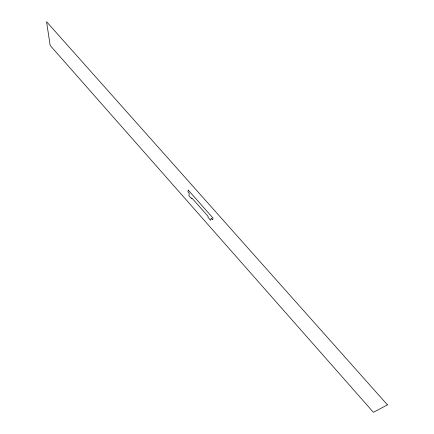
<?xml version="1.0" encoding="UTF-8"?>
<svg xmlns="http://www.w3.org/2000/svg" width="434" height="434" viewBox="0 0 434 434"><rect width="100%" height="100%" fill="white"/><g stroke="black" fill="none" stroke-linecap="round" stroke-linejoin="round"><path stroke-width="0.65" d="M188.248 190.119L187.938 191.893L189.289 193.423L188.882 195.696L191.578 198.745L191.741 197.882L208.13 216.409L207.924 217.233L210.674 220.347L211.233 218.215L212.622 219.783L213.061 218.128L188.248 190.119M387.454 404.857L373.403 412.3L50.16 45.456L46.546 21.7L387.454 404.857"/></g></svg>
